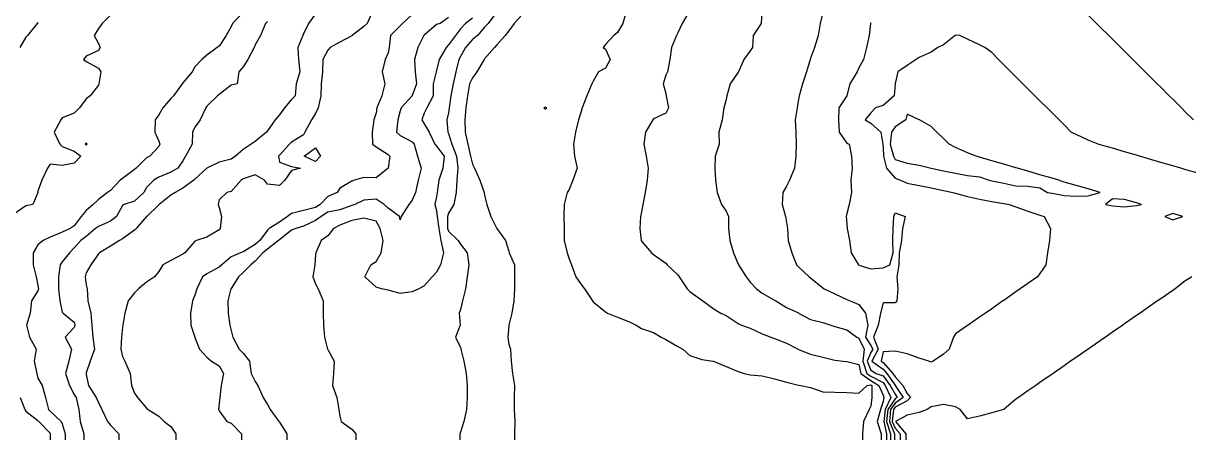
# Model space of a CAD drawing. Header units: metres. Extents: x 2681030 to 2681330, y 1246000 to 1246290.
# Drawn here: x 2681227.14 to 2681275.41, y 1246000 to 1246017.26 of the extents above; entities that cross this region are included whole.
import ezdxf

# ---------------------------------------------------------------- set-up
doc = ezdxf.new("R2010")
doc.units = ezdxf.units.M
doc.layers.add('BASIS_HOEHENLINIEN', color=8, linetype='Continuous')

msp = doc.modelspace()

# ---------------------------------------------------------------- linework, layer by layer
at = {"layer": 'BASIS_HOEHENLINIEN'}
for points, elevation in [([(2681241.6, 1246017.75), (2681241.378, 1246017.25), (2681241.25, 1246017.125), (2681240.768, 1246016.75), (2681240.75, 1246016.738), (2681240.25, 1246016.475), (2681239.853, 1246016.25), (2681239.75, 1246016.142), (2681239.543, 1246015.75), (2681239.535, 1246015.25), (2681239.481, 1246014.75), (2681239.462, 1246014.25), (2681239.354, 1246013.75), (2681239.25, 1246013.522), (2681239.084, 1246013.25), (2681238.796, 1246012.75), (2681238.75, 1246012.639), (2681238.25, 1246012.33), (2681238.165, 1246012.25), (2681237.75, 1246011.793), (2681237.714, 1246011.75), (2681237.75, 1246011.503), (2681238.25, 1246011.321), (2681238.622, 1246011.25), (2681238.25, 1246011.162), (2681237.971, 1246010.75), (2681237.75, 1246010.535), (2681237.25, 1246010.592), (2681237.138, 1246010.75), (2681236.75, 1246010.97), (2681236.25, 1246010.814), (2681236.165, 1246010.75), (2681235.75, 1246010.282), (2681235.576, 1246010.25), (2681235.25, 1246009.939), (2681235.216, 1246009.75), (2681235.25, 1246009.627), (2681235.355, 1246009.25), (2681235.301, 1246008.75), (2681235.25, 1246008.699), (2681234.75, 1246008.393), (2681234.319, 1246008.25), (2681234.25, 1246008.222), (2681233.83, 1246007.75), (2681233.75, 1246007.687), (2681233.25, 1246007.424), (2681232.916, 1246007.25), (2681232.75, 1246006.974), (2681232.57, 1246006.75), (2681232.25, 1246006.522), (2681231.91, 1246006.25), (2681231.75, 1246006.082), (2681231.488, 1246005.75), (2681231.347, 1246005.25), (2681231.261, 1246004.75), (2681231.25, 1246004.663), (2681231.208, 1246004.25), (2681231.176, 1246003.75), (2681231.25, 1246003.452), (2681231.34, 1246003.25), (2681231.562, 1246002.75), (2681231.627, 1246002.25), (2681231.75, 1246001.929), (2681231.873, 1246001.75), (2681232.25, 1246001.311), (2681232.317, 1246001.25), (2681232.75, 1246000.976), (2681232.977, 1246000.75), (2681233.25, 1246000.551), (2681233.453, 1246000.25), (2681233.453, 1246000)], 437.5), ([(2681246.75, 1246017.728), (2681246.39, 1246017.25), (2681246.25, 1246017.098), (2681245.96, 1246016.75), (2681245.75, 1246016.577), (2681245.456, 1246016.25), (2681245.25, 1246015.882), (2681245.187, 1246015.75), (2681245.059, 1246015.25), (2681244.952, 1246014.75), (2681244.844, 1246014.25), (2681244.782, 1246013.75), (2681244.75, 1246013.544), (2681244.685, 1246013.25), (2681244.727, 1246012.75), (2681244.75, 1246012.691), (2681244.89, 1246012.25), (2681245.077, 1246011.75), (2681245.135, 1246011.25), (2681245.104, 1246010.75), (2681245.071, 1246010.25), (2681244.975, 1246009.75), (2681244.75, 1246009.382), (2681244.714, 1246009.25), (2681244.713, 1246008.75), (2681244.75, 1246008.646), (2681245.151, 1246008.25), (2681245.25, 1246008.104), (2681245.526, 1246007.75), (2681245.601, 1246007.25), (2681245.521, 1246006.75), (2681245.459, 1246006.25), (2681245.339, 1246005.75), (2681245.25, 1246005.402), (2681245.193, 1246005.25), (2681245.238, 1246004.75), (2681245.04, 1246004.25), (2681245.25, 1246003.819), (2681245.27, 1246003.75), (2681245.391, 1246003.25), (2681245.49, 1246002.75), (2681245.52, 1246002.25), (2681245.526, 1246001.75), (2681245.5, 1246001.25), (2681245.387, 1246000.75), (2681245.25, 1246000.319), (2681245.226, 1246000.25), (2681245.226, 1246000)], 435.5), ([(2681252.107, 1246017.75), (2681251.973, 1246017.25), (2681251.75, 1246016.875), (2681251.596, 1246016.75), (2681251.25, 1246016.375), (2681251.153, 1246016.25), (2681251.25, 1246016.183), (2681251.447, 1246015.75), (2681251.25, 1246015.39), (2681250.962, 1246015.25), (2681250.75, 1246014.855), (2681250.696, 1246014.75), (2681250.481, 1246014.25), (2681250.29, 1246013.75), (2681250.25, 1246013.607), (2681250.13, 1246013.25), (2681250.012, 1246012.75), (2681249.935, 1246012.25), (2681249.969, 1246011.75), (2681250.079, 1246011.25), (2681249.909, 1246010.75), (2681249.75, 1246010.368), (2681249.669, 1246010.25), (2681249.539, 1246009.75), (2681249.53, 1246009.25), (2681249.541, 1246008.75), (2681249.55, 1246008.25), (2681249.67, 1246007.75), (2681249.75, 1246007.5), (2681249.848, 1246007.25), (2681250.031, 1246006.75), (2681250.25, 1246006.428), (2681250.392, 1246006.25), (2681250.723, 1246005.75), (2681250.75, 1246005.72), (2681251.25, 1246005.299), (2681251.337, 1246005.25), (2681251.75, 1246005.077), (2681252.25, 1246004.891), (2681252.525, 1246004.75), (2681252.75, 1246004.614), (2681253.25, 1246004.441), (2681253.566, 1246004.25), (2681253.75, 1246004.149), (2681254.25, 1246003.867), (2681254.453, 1246003.75), (2681254.75, 1246003.483), (2681255.25, 1246003.326), (2681255.72, 1246003.25), (2681255.75, 1246003.241), (2681256.25, 1246003.027), (2681256.75, 1246002.821), (2681256.993, 1246002.75), (2681257.25, 1246002.682), (2681257.75, 1246002.647), (2681258.25, 1246002.516), (2681258.75, 1246002.387), (2681259.25, 1246002.262), (2681259.347, 1246002.25), (2681259.75, 1246002.162), (2681260.25, 1246001.977), (2681260.75, 1246001.965), (2681261.25, 1246001.95), (2681261.75, 1246001.927), (2681262.099, 1246002.25), (2681262.25, 1246002.269), (2681262.282, 1246002.25), (2681262.29, 1246001.75), (2681262.25, 1246001.388), (2681262.174, 1246001.25), (2681261.946, 1246000.75), (2681261.895, 1246000.25), (2681261.895, 1246000)], 434.5), ([(2681254.719, 1246017.75), (2681254.437, 1246017.25), (2681254.25, 1246016.857), (2681254.202, 1246016.75), (2681253.994, 1246016.25), (2681253.923, 1246015.75), (2681253.818, 1246015.25), (2681253.75, 1246015.099), (2681253.642, 1246014.75), (2681253.75, 1246014.342), (2681253.765, 1246014.25), (2681253.866, 1246013.75), (2681253.75, 1246013.528), (2681253.25, 1246013.295), (2681253.211, 1246013.25), (2681252.911, 1246012.75), (2681252.839, 1246012.25), (2681252.936, 1246011.75), (2681253.024, 1246011.25), (2681252.977, 1246010.75), (2681252.892, 1246010.25), (2681252.801, 1246009.75), (2681252.75, 1246009.446), (2681252.707, 1246009.25), (2681252.673, 1246008.75), (2681252.735, 1246008.25), (2681252.75, 1246008.233), (2681253.167, 1246007.75), (2681253.25, 1246007.675), (2681253.75, 1246007.309), (2681253.811, 1246007.25), (2681254.25, 1246006.827), (2681254.302, 1246006.75), (2681254.639, 1246006.25), (2681254.75, 1246006.138), (2681255.25, 1246005.776), (2681255.288, 1246005.75), (2681255.75, 1246005.416), (2681256.028, 1246005.25), (2681256.25, 1246005.144), (2681256.75, 1246004.817), (2681256.891, 1246004.75), (2681257.25, 1246004.623), (2681257.75, 1246004.382), (2681258.109, 1246004.25), (2681258.25, 1246004.199), (2681258.75, 1246003.995), (2681259.233, 1246003.75), (2681259.25, 1246003.743), (2681259.75, 1246003.54), (2681260.25, 1246003.417), (2681260.75, 1246003.299), (2681261.104, 1246003.25), (2681261.25, 1246003.234), (2681261.75, 1246003.119), (2681261.832, 1246002.75), (2681262.25, 1246002.447), (2681262.582, 1246002.25), (2681262.75, 1246001.849), (2681262.789, 1246001.75), (2681262.75, 1246001.577), (2681262.644, 1246001.25), (2681262.507, 1246000.75), (2681262.676, 1246000.25), (2681262.676, 1246000)], 434), ([(2681257.733, 1246017.75), (2681257.696, 1246017.25), (2681257.378, 1246016.75), (2681257.346, 1246016.25), (2681257.25, 1246016.108), (2681256.981, 1246015.75), (2681256.763, 1246015.25), (2681256.75, 1246015.234), (2681256.412, 1246014.75), (2681256.276, 1246014.25), (2681256.25, 1246014.094), (2681256.152, 1246013.75), (2681256.088, 1246013.25), (2681255.955, 1246012.75), (2681255.966, 1246012.25), (2681255.803, 1246011.75), (2681255.79, 1246011.25), (2681255.81, 1246010.75), (2681255.875, 1246010.25), (2681256.066, 1246009.75), (2681256.25, 1246009.477), (2681256.349, 1246009.25), (2681256.344, 1246008.75), (2681256.411, 1246008.25), (2681256.561, 1246007.75), (2681256.75, 1246007.28), (2681256.761, 1246007.25), (2681257.076, 1246006.75), (2681257.25, 1246006.535), (2681257.505, 1246006.25), (2681257.75, 1246006.066), (2681258.25, 1246005.785), (2681258.306, 1246005.75), (2681258.75, 1246005.483), (2681259.25, 1246005.251), (2681259.253, 1246005.25), (2681259.75, 1246004.983), (2681260.25, 1246004.854), (2681260.59, 1246004.75), (2681260.75, 1246004.695), (2681261.25, 1246004.553), (2681261.664, 1246004.25), (2681261.75, 1246004.203), (2681261.962, 1246003.75), (2681261.908, 1246003.25), (2681262.079, 1246002.75), (2681262.25, 1246002.626), (2681262.75, 1246002.371), (2681262.841, 1246002.25), (2681263.073, 1246001.75), (2681262.835, 1246001.25), (2681262.783, 1246000.75), (2681262.898, 1246000.25), (2681262.898, 1246000)], 433.5), ([(2681230.75, 1246017.594), (2681230.412, 1246017.25), (2681230.25, 1246017.033), (2681230.08, 1246016.75), (2681230.25, 1246016.424), (2681230.323, 1246016.25), (2681230.25, 1246016.13), (2681229.75, 1246015.891), (2681229.629, 1246015.75), (2681229.75, 1246015.67), (2681230.25, 1246015.4), (2681230.352, 1246015.25), (2681230.272, 1246014.75), (2681230.25, 1246014.696), (2681229.91, 1246014.25), (2681229.75, 1246014.121), (2681229.47, 1246013.75), (2681229.25, 1246013.533), (2681228.75, 1246013.34), (2681228.7, 1246013.25), (2681228.419, 1246012.75), (2681228.66, 1246012.25), (2681228.75, 1246012.153), (2681229.25, 1246011.962), (2681229.523, 1246011.75), (2681229.25, 1246011.46), (2681228.75, 1246011.367), (2681228.25, 1246011.412), (2681228.15, 1246011.25), (2681227.916, 1246010.75), (2681227.75, 1246010.301), (2681227.742, 1246010.25), (2681227.533, 1246009.75), (2681227.25, 1246009.69), (2681226.75, 1246009.349)], 439.5), ([(2681227.75, 1246017.288), (2681227.719, 1246017.25), (2681227.313, 1246016.75), (2681227.25, 1246016.674), (2681226.999, 1246016.25)], 440), ([(2681236.25, 1246017.716), (2681235.813, 1246017.25), (2681235.75, 1246017.123), (2681235.543, 1246016.75), (2681235.25, 1246016.302), (2681235.171, 1246016.25), (2681234.75, 1246015.933), (2681234.535, 1246015.75), (2681234.25, 1246015.449), (2681234.139, 1246015.25), (2681233.75, 1246014.79), (2681233.715, 1246014.75), (2681233.36, 1246014.25), (2681233.25, 1246014.135), (2681232.922, 1246013.75), (2681232.75, 1246013.463), (2681232.61, 1246013.25), (2681232.595, 1246012.75), (2681232.75, 1246012.368), (2681232.793, 1246012.25), (2681232.75, 1246012.15), (2681232.389, 1246011.75), (2681232.25, 1246011.679), (2681231.811, 1246011.25), (2681231.75, 1246011.193), (2681231.25, 1246010.827), (2681231.16, 1246010.75), (2681230.75, 1246010.333), (2681230.627, 1246010.25), (2681230.25, 1246009.959), (2681230.038, 1246009.75), (2681229.75, 1246009.492), (2681229.539, 1246009.25), (2681229.25, 1246008.858), (2681229.079, 1246008.75), (2681228.75, 1246008.598), (2681228.25, 1246008.387), (2681227.963, 1246008.25), (2681227.75, 1246008.072), (2681227.546, 1246007.75), (2681227.553, 1246007.25), (2681227.668, 1246006.75), (2681227.75, 1246006.384), (2681227.771, 1246006.25), (2681227.75, 1246006.175), (2681227.488, 1246005.75), (2681227.425, 1246005.25), (2681227.275, 1246004.75), (2681227.401, 1246004.25), (2681227.674, 1246003.75), (2681227.591, 1246003.25), (2681227.7, 1246002.75), (2681227.75, 1246002.554), (2681227.927, 1246002.25), (2681228.06, 1246001.75), (2681228.191, 1246001.25), (2681228.25, 1246001.185), (2681228.706, 1246000.75), (2681228.75, 1246000.654), (2681228.874, 1246000.25), (2681228.874, 1246000)], 439), ([(2681237.25, 1246017.324), (2681237.173, 1246017.25), (2681236.959, 1246016.75), (2681236.75, 1246016.364), (2681236.709, 1246016.25), (2681236.448, 1246015.75), (2681236.25, 1246015.455), (2681236.067, 1246015.25), (2681235.994, 1246014.75), (2681235.75, 1246014.69), (2681235.25, 1246014.301), (2681235.181, 1246014.25), (2681234.75, 1246013.828), (2681234.704, 1246013.75), (2681234.464, 1246013.25), (2681234.25, 1246012.951), (2681234.156, 1246012.75), (2681234.14, 1246012.25), (2681233.853, 1246011.75), (2681233.75, 1246011.556), (2681233.546, 1246011.25), (2681233.25, 1246011.087), (2681232.75, 1246010.876), (2681232.551, 1246010.75), (2681232.25, 1246010.453), (2681232.137, 1246010.25), (2681231.75, 1246009.886), (2681231.323, 1246009.75), (2681231.25, 1246009.702), (2681230.998, 1246009.25), (2681230.75, 1246009.054), (2681230.25, 1246008.837), (2681230.13, 1246008.75), (2681229.75, 1246008.418), (2681229.53, 1246008.25), (2681229.25, 1246007.947), (2681229.049, 1246007.75), (2681228.75, 1246007.373), (2681228.675, 1246007.25), (2681228.602, 1246006.75), (2681228.603, 1246006.25), (2681228.649, 1246005.75), (2681228.75, 1246005.288), (2681228.786, 1246005.25), (2681229.25, 1246004.87), (2681229.273, 1246004.75), (2681229.25, 1246004.647), (2681228.88, 1246004.25), (2681229.144, 1246003.75), (2681229.023, 1246003.25), (2681228.892, 1246002.75), (2681229.056, 1246002.25), (2681229.25, 1246001.874), (2681229.337, 1246001.75), (2681229.444, 1246001.25), (2681229.502, 1246000.75), (2681229.655, 1246000.25), (2681229.655, 1246000)], 438.5), ([(2681239.25, 1246017.648), (2681238.952, 1246017.25), (2681238.75, 1246016.825), (2681238.715, 1246016.75), (2681238.506, 1246016.25), (2681238.533, 1246015.75), (2681238.597, 1246015.25), (2681238.449, 1246014.75), (2681238.398, 1246014.25), (2681238.25, 1246014.093), (2681237.959, 1246013.75), (2681237.75, 1246013.467), (2681237.579, 1246013.25), (2681237.25, 1246012.804), (2681237.216, 1246012.75), (2681236.75, 1246012.353), (2681236.584, 1246012.25), (2681236.25, 1246012.027), (2681235.937, 1246011.75), (2681235.75, 1246011.62), (2681235.25, 1246011.501), (2681234.75, 1246011.256), (2681234.744, 1246011.25), (2681234.25, 1246010.793), (2681234.2, 1246010.75), (2681233.75, 1246010.43), (2681233.436, 1246010.25), (2681233.25, 1246010.14), (2681232.763, 1246009.75), (2681232.75, 1246009.732), (2681232.257, 1246009.25), (2681232.25, 1246009.246), (2681231.822, 1246008.75), (2681231.75, 1246008.684), (2681231.25, 1246008.325), (2681231.123, 1246008.25), (2681230.75, 1246008.026), (2681230.292, 1246007.75), (2681230.25, 1246007.702), (2681229.935, 1246007.25), (2681229.75, 1246006.908), (2681229.702, 1246006.75), (2681229.75, 1246006.424), (2681229.785, 1246006.25), (2681229.808, 1246005.75), (2681229.936, 1246005.25), (2681229.981, 1246004.75), (2681230.017, 1246004.25), (2681230.092, 1246003.75), (2681229.905, 1246003.25), (2681229.75, 1246002.775), (2681229.742, 1246002.75), (2681229.75, 1246002.705), (2681229.842, 1246002.25), (2681230.155, 1246001.75), (2681230.25, 1246001.546), (2681230.397, 1246001.25), (2681230.629, 1246000.75), (2681230.75, 1246000.606), (2681231.096, 1246000.25), (2681231.096, 1246000)], 438), ([(2681243.25, 1246017.62), (2681242.854, 1246017.25), (2681242.75, 1246017.153), (2681242.352, 1246016.75), (2681242.296, 1246016.25), (2681242.25, 1246016.027), (2681242.136, 1246015.75), (2681242.007, 1246015.25), (2681242.11, 1246014.75), (2681241.993, 1246014.25), (2681241.78, 1246013.75), (2681241.75, 1246013.54), (2681241.664, 1246013.25), (2681241.596, 1246012.75), (2681241.605, 1246012.25), (2681241.75, 1246012.142), (2681242.25, 1246011.82), (2681242.329, 1246011.75), (2681242.25, 1246011.256), (2681242.249, 1246011.25), (2681241.75, 1246010.852), (2681241.25, 1246010.871), (2681240.864, 1246010.75), (2681240.75, 1246010.708), (2681240.25, 1246010.43), (2681240.139, 1246010.25), (2681239.75, 1246010.081), (2681239.435, 1246009.75), (2681239.25, 1246009.624), (2681238.75, 1246009.492), (2681238.25, 1246009.377), (2681238.085, 1246009.25), (2681237.75, 1246009.011), (2681237.326, 1246008.75), (2681237.25, 1246008.686), (2681236.937, 1246008.25), (2681236.75, 1246008.092), (2681236.25, 1246007.783), (2681236.142, 1246007.75), (2681235.75, 1246007.575), (2681235.371, 1246007.25), (2681235.25, 1246007.144), (2681234.75, 1246006.876), (2681234.567, 1246006.75), (2681234.328, 1246006.25), (2681234.25, 1246005.986), (2681234.155, 1246005.75), (2681234.069, 1246005.25), (2681234.076, 1246004.75), (2681234.247, 1246004.25), (2681234.25, 1246004.241), (2681234.444, 1246003.75), (2681234.75, 1246003.424), (2681234.941, 1246003.25), (2681235.25, 1246003.055), (2681235.438, 1246002.75), (2681235.337, 1246002.25), (2681235.28, 1246001.75), (2681235.25, 1246001.511), (2681235.22, 1246001.25), (2681235.25, 1246001.197), (2681235.573, 1246000.75), (2681235.75, 1246000.68), (2681236.183, 1246000.25), (2681236.183, 1246000)], 437), ([(2681244.75, 1246017.494), (2681244.413, 1246017.25), (2681244.25, 1246017.205), (2681243.75, 1246016.765), (2681243.735, 1246016.75), (2681243.476, 1246016.25), (2681243.343, 1246015.75), (2681243.377, 1246015.25), (2681243.43, 1246014.75), (2681243.25, 1246014.261), (2681243.243, 1246014.25), (2681242.798, 1246013.75), (2681242.75, 1246013.631), (2681242.657, 1246013.25), (2681242.601, 1246012.75), (2681242.75, 1246012.603), (2681243.25, 1246012.34), (2681243.329, 1246012.25), (2681243.471, 1246011.75), (2681243.622, 1246011.25), (2681243.498, 1246010.75), (2681243.392, 1246010.25), (2681243.25, 1246009.921), (2681243.108, 1246009.75), (2681242.79, 1246009.25), (2681242.75, 1246009.115), (2681242.725, 1246009.25), (2681242.25, 1246009.595), (2681242.093, 1246009.75), (2681241.75, 1246009.966), (2681241.25, 1246009.923), (2681240.873, 1246009.75), (2681240.75, 1246009.711), (2681240.25, 1246009.522), (2681239.75, 1246009.429), (2681239.473, 1246009.25), (2681239.25, 1246009.085), (2681238.75, 1246008.842), (2681238.432, 1246008.75), (2681238.25, 1246008.679), (2681237.75, 1246008.284), (2681237.71, 1246008.25), (2681237.25, 1246007.894), (2681237.068, 1246007.75), (2681236.75, 1246007.393), (2681236.571, 1246007.25), (2681236.25, 1246006.932), (2681236.059, 1246006.75), (2681235.75, 1246006.263), (2681235.739, 1246006.25), (2681235.617, 1246005.75), (2681235.625, 1246005.25), (2681235.695, 1246004.75), (2681235.75, 1246004.523), (2681235.814, 1246004.25), (2681236.077, 1246003.75), (2681236.25, 1246003.588), (2681236.513, 1246003.25), (2681236.573, 1246002.75), (2681236.75, 1246002.413), (2681236.855, 1246002.25), (2681237.075, 1246001.75), (2681237.25, 1246001.458), (2681237.364, 1246001.25), (2681237.73, 1246000.75), (2681237.75, 1246000.732), (2681238.053, 1246000.25), (2681238.053, 1246000)], 436.5), ([(2681245.75, 1246017.47), (2681245.455, 1246017.25), (2681245.25, 1246017.021), (2681245.037, 1246016.75), (2681244.75, 1246016.363), (2681244.652, 1246016.25), (2681244.372, 1246015.75), (2681244.25, 1246015.298), (2681244.238, 1246015.25), (2681244.119, 1246014.75), (2681244.115, 1246014.25), (2681243.856, 1246013.75), (2681243.75, 1246013.536), (2681243.644, 1246013.25), (2681243.75, 1246013.085), (2681243.945, 1246012.75), (2681244.191, 1246012.25), (2681244.25, 1246012.16), (2681244.578, 1246011.75), (2681244.512, 1246011.25), (2681244.346, 1246010.75), (2681244.289, 1246010.25), (2681244.25, 1246010.078), (2681244.192, 1246009.75), (2681244.25, 1246009.498), (2681244.289, 1246009.25), (2681244.349, 1246008.75), (2681244.433, 1246008.25), (2681244.543, 1246007.75), (2681244.427, 1246007.25), (2681244.25, 1246006.937), (2681244.076, 1246006.75), (2681243.75, 1246006.38), (2681243.517, 1246006.25), (2681243.25, 1246006.128), (2681242.75, 1246006.054), (2681242.25, 1246006.194), (2681241.975, 1246006.25), (2681241.75, 1246006.325), (2681241.29, 1246006.75), (2681241.539, 1246007.25), (2681241.75, 1246007.379), (2681241.96, 1246007.75), (2681242.042, 1246008.25), (2681241.923, 1246008.75), (2681241.75, 1246009.052), (2681241.25, 1246009.183), (2681240.75, 1246009.081), (2681240.25, 1246008.887), (2681239.993, 1246008.75), (2681239.75, 1246008.444), (2681239.478, 1246008.25), (2681239.253, 1246007.75), (2681239.25, 1246007.67), (2681239.221, 1246007.25), (2681239.128, 1246006.75), (2681239.25, 1246006.459), (2681239.352, 1246006.25), (2681239.562, 1246005.75), (2681239.562, 1246005.25), (2681239.57, 1246004.75), (2681239.616, 1246004.25), (2681239.744, 1246003.75), (2681239.75, 1246003.739), (2681240.014, 1246003.25), (2681239.987, 1246002.75), (2681239.948, 1246002.25), (2681240.133, 1246001.75), (2681240.211, 1246001.25), (2681240.25, 1246000.979), (2681240.308, 1246000.75), (2681240.75, 1246000.434), (2681240.921, 1246000.25), (2681240.921, 1246000)], 436), ([(2681247.75, 1246017.549), (2681247.475, 1246017.25), (2681247.25, 1246016.942), (2681247.1, 1246016.75), (2681246.75, 1246016.358), (2681246.653, 1246016.25), (2681246.25, 1246015.778), (2681246.226, 1246015.75), (2681245.923, 1246015.25), (2681245.75, 1246014.994), (2681245.618, 1246014.75), (2681245.542, 1246014.25), (2681245.476, 1246013.75), (2681245.424, 1246013.25), (2681245.447, 1246012.75), (2681245.554, 1246012.25), (2681245.669, 1246011.75), (2681245.75, 1246011.42), (2681245.83, 1246011.25), (2681246.05, 1246010.75), (2681246.228, 1246010.25), (2681246.25, 1246010.131), (2681246.337, 1246009.75), (2681246.51, 1246009.25), (2681246.75, 1246008.755), (2681246.752, 1246008.75), (2681247.109, 1246008.25), (2681247.25, 1246007.81), (2681247.268, 1246007.75), (2681247.486, 1246007.25), (2681247.485, 1246006.75), (2681247.488, 1246006.25), (2681247.454, 1246005.75), (2681247.378, 1246005.25), (2681247.254, 1246004.75), (2681247.25, 1246004.732), (2681247.205, 1246004.25), (2681247.25, 1246003.958), (2681247.316, 1246003.75), (2681247.352, 1246003.25), (2681247.409, 1246002.75), (2681247.486, 1246002.25), (2681247.472, 1246001.75), (2681247.469, 1246001.25), (2681247.503, 1246000.75), (2681247.483, 1246000.25), (2681247.483, 1246000)], 435), ([(2681260.25, 1246017.704), (2681260.15, 1246017.25), (2681260.062, 1246016.75), (2681259.917, 1246016.25), (2681259.75, 1246015.805), (2681259.726, 1246015.75), (2681259.58, 1246015.25), (2681259.42, 1246014.75), (2681259.272, 1246014.25), (2681259.25, 1246014.115), (2681259.2, 1246013.75), (2681259.116, 1246013.25), (2681259.143, 1246012.75), (2681259.15, 1246012.25), (2681259.142, 1246011.75), (2681259.079, 1246011.25), (2681258.883, 1246010.75), (2681258.75, 1246010.512), (2681258.605, 1246010.25), (2681258.569, 1246009.75), (2681258.705, 1246009.25), (2681258.75, 1246009), (2681258.794, 1246008.75), (2681258.819, 1246008.25), (2681258.967, 1246007.75), (2681259.167, 1246007.25), (2681259.25, 1246007.165), (2681259.687, 1246006.75), (2681259.75, 1246006.702), (2681260.25, 1246006.292), (2681260.312, 1246006.25), (2681260.75, 1246006.046), (2681261.25, 1246005.812), (2681261.385, 1246005.75), (2681261.75, 1246005.607), (2681262.03, 1246005.25), (2681262.114, 1246004.75), (2681262.024, 1246004.25), (2681262.25, 1246003.905), (2681262.327, 1246003.75), (2681262.25, 1246003.61), (2681262.087, 1246003.25), (2681262.25, 1246002.875), (2681262.472, 1246002.75), (2681262.75, 1246002.645), (2681263.048, 1246002.25), (2681263.25, 1246001.889), (2681263.341, 1246001.75), (2681263.25, 1246001.687), (2681262.95, 1246001.25), (2681262.9, 1246000.75), (2681263.063, 1246000.25), (2681263.063, 1246000)], 433), ([(2681262.25, 1246017.275), (2681262.237, 1246017.25), (2681262.176, 1246016.75), (2681262.061, 1246016.25), (2681261.942, 1246015.75), (2681261.75, 1246015.405), (2681261.684, 1246015.25), (2681261.376, 1246014.75), (2681261.25, 1246014.267), (2681261.247, 1246014.25), (2681260.92, 1246013.75), (2681260.911, 1246013.25), (2681260.938, 1246012.75), (2681261.25, 1246012.283), (2681261.35, 1246012.25), (2681261.441, 1246011.75), (2681261.469, 1246011.25), (2681261.413, 1246010.75), (2681261.449, 1246010.25), (2681261.341, 1246009.75), (2681261.25, 1246009.379), (2681261.219, 1246009.25), (2681261.25, 1246008.931), (2681261.269, 1246008.75), (2681261.356, 1246008.25), (2681261.431, 1246007.75), (2681261.738, 1246007.25), (2681261.75, 1246007.238), (2681262.25, 1246007.075), (2681262.75, 1246007.124), (2681263.032, 1246007.25), (2681263.172, 1246007.75), (2681263.162, 1246008.25), (2681263.163, 1246008.75), (2681263.197, 1246009.25), (2681263.25, 1246009.408), (2681263.673, 1246009.25), (2681263.563, 1246008.75), (2681263.513, 1246008.25), (2681263.412, 1246007.75), (2681263.403, 1246007.25), (2681263.316, 1246006.75), (2681263.358, 1246006.25), (2681263.325, 1246005.75), (2681263.25, 1246005.668), (2681262.75, 1246005.673), (2681262.639, 1246005.25), (2681262.547, 1246004.75), (2681262.362, 1246004.25), (2681262.544, 1246003.75), (2681262.285, 1246003.25), (2681262.75, 1246002.921), (2681262.903, 1246002.75), (2681263.25, 1246002.259), (2681263.258, 1246002.25), (2681263.583, 1246001.75), (2681263.25, 1246001.52), (2681263.065, 1246001.25), (2681263.017, 1246000.75), (2681263.227, 1246000.25), (2681263.227, 1246000)], 432.5), ([(2681275.608, 1246013.25), (2681275.25, 1246013.607), (2681275.107, 1246013.75), (2681274.75, 1246014.106), (2681274.606, 1246014.25), (2681274.25, 1246014.605), (2681274.104, 1246014.75), (2681273.75, 1246015.103), (2681273.603, 1246015.25), (2681273.25, 1246015.602), (2681273.102, 1246015.75), (2681272.75, 1246016.101), (2681272.601, 1246016.25), (2681272.25, 1246016.6), (2681272.099, 1246016.75), (2681271.75, 1246017.098), (2681271.598, 1246017.25), (2681271.25, 1246017.597)], 432.5), ([(2681275.75, 1246011.055), (2681275.25, 1246011.201), (2681275.082, 1246011.25), (2681274.75, 1246011.347), (2681274.25, 1246011.493), (2681273.75, 1246011.639), (2681273.371, 1246011.75), (2681273.25, 1246011.785), (2681272.75, 1246011.931), (2681272.25, 1246012.077), (2681271.75, 1246012.223), (2681271.659, 1246012.25), (2681271.25, 1246012.412), (2681270.75, 1246012.643), (2681270.547, 1246012.75), (2681270.25, 1246013.046), (2681270.046, 1246013.25), (2681269.75, 1246013.545), (2681269.544, 1246013.75), (2681269.25, 1246014.044), (2681269.043, 1246014.25), (2681268.75, 1246014.542), (2681268.542, 1246014.75), (2681268.25, 1246015.041), (2681268.041, 1246015.25), (2681267.75, 1246015.54), (2681267.539, 1246015.75), (2681267.25, 1246016.039), (2681266.961, 1246016.25), (2681266.75, 1246016.369), (2681266.25, 1246016.603), (2681265.935, 1246016.75), (2681265.75, 1246016.761), (2681265.734, 1246016.75), (2681265.25, 1246016.369), (2681265.016, 1246016.25), (2681264.75, 1246016.062), (2681264.25, 1246015.837), (2681264.125, 1246015.75), (2681263.75, 1246015.51), (2681263.37, 1246015.25), (2681263.25, 1246014.76), (2681263.248, 1246014.75), (2681263.206, 1246014.25), (2681262.75, 1246013.845), (2681262.433, 1246013.75), (2681262.25, 1246013.543), (2681262.006, 1246013.25), (2681262.25, 1246013.118), (2681262.657, 1246012.75), (2681262.736, 1246012.25), (2681262.75, 1246012.093), (2681262.771, 1246011.75), (2681262.887, 1246011.25), (2681263.25, 1246010.844), (2681263.468, 1246010.75), (2681263.75, 1246010.625), (2681264.25, 1246010.531), (2681264.75, 1246010.433), (2681265.25, 1246010.332), (2681265.639, 1246010.25), (2681265.75, 1246010.215), (2681266.25, 1246010.077), (2681266.75, 1246009.963), (2681267.25, 1246009.866), (2681267.75, 1246009.783), (2681267.969, 1246009.75), (2681268.25, 1246009.654), (2681268.75, 1246009.466), (2681269.25, 1246009.3), (2681269.43, 1246009.25), (2681269.69, 1246008.75), (2681269.646, 1246008.25), (2681269.562, 1246007.75), (2681269.498, 1246007.25), (2681269.25, 1246006.89), (2681269.15, 1246006.75), (2681268.75, 1246006.468), (2681268.435, 1246006.25), (2681268.25, 1246006.121), (2681267.75, 1246005.775), (2681267.714, 1246005.75), (2681267.25, 1246005.428), (2681266.993, 1246005.25), (2681266.75, 1246005.081), (2681266.272, 1246004.75), (2681266.25, 1246004.735), (2681265.75, 1246004.388), (2681265.671, 1246004.25), (2681265.496, 1246003.75), (2681265.25, 1246003.551), (2681264.833, 1246003.25), (2681264.75, 1246003.218), (2681264.646, 1246003.25), (2681264.25, 1246003.374), (2681263.75, 1246003.556), (2681263.25, 1246003.664), (2681262.75, 1246003.639), (2681262.677, 1246003.25), (2681262.75, 1246003.198), (2681263.15, 1246002.75), (2681263.25, 1246002.609), (2681263.566, 1246002.25), (2681263.75, 1246001.92), (2681263.887, 1246001.75), (2681263.75, 1246001.612), (2681263.25, 1246001.353), (2681263.18, 1246001.25), (2681263.134, 1246000.75), (2681263.25, 1246000.482), (2681263.457, 1246000.25), (2681263.457, 1246000)], 432), ([(2681248.75, 1246013.691), (2681248.832, 1246013.75), (2681248.75, 1246013.778), (2681248.703, 1246013.75), (2681248.75, 1246013.691)], 434.5), ([(2681271.25, 1246010.102), (2681271.741, 1246010.25), (2681271.25, 1246010.394), (2681270.75, 1246010.54), (2681270.25, 1246010.667), (2681270.03, 1246010.75), (2681269.75, 1246010.832), (2681269.25, 1246010.978), (2681268.75, 1246011.124), (2681268.318, 1246011.25), (2681268.25, 1246011.27), (2681267.75, 1246011.416), (2681267.25, 1246011.562), (2681266.75, 1246011.708), (2681266.607, 1246011.75), (2681266.25, 1246011.889), (2681265.75, 1246012.114), (2681265.486, 1246012.25), (2681265.25, 1246012.485), (2681264.985, 1246012.75), (2681264.75, 1246012.972), (2681264.266, 1246013.25), (2681264.25, 1246013.257), (2681263.75, 1246013.491), (2681263.698, 1246013.25), (2681263.25, 1246012.966), (2681263.106, 1246012.75), (2681263.046, 1246012.25), (2681263.184, 1246011.75), (2681263.25, 1246011.617), (2681263.75, 1246011.456), (2681264.25, 1246011.374), (2681264.739, 1246011.25), (2681264.75, 1246011.248), (2681265.25, 1246011.147), (2681265.75, 1246011.044), (2681266.25, 1246010.955), (2681266.75, 1246010.893), (2681267.147, 1246010.75), (2681267.25, 1246010.73), (2681267.75, 1246010.629), (2681268.25, 1246010.525), (2681268.75, 1246010.503), (2681269.25, 1246010.442), (2681269.556, 1246010.25), (2681269.75, 1246010.213), (2681270.25, 1246010.113), (2681270.75, 1246010.085), (2681271.25, 1246010.102)], 431.5), ([(2681229.773, 1246012.25), (2681229.75, 1246012.189), (2681229.711, 1246012.25), (2681229.75, 1246012.311), (2681229.773, 1246012.25)], 439.5), ([(2681239.445, 1246011.75), (2681239.25, 1246011.523), (2681238.777, 1246011.75), (2681239.25, 1246012.096), (2681239.445, 1246011.75)], 437.5), ([(2681273.25, 1246009.704), (2681273.453, 1246009.75), (2681273.25, 1246009.809), (2681272.75, 1246009.955), (2681272.25, 1246009.985), (2681271.965, 1246009.75), (2681272.25, 1246009.689), (2681272.75, 1246009.645), (2681273.25, 1246009.704)], 431.5), ([(2681274.75, 1246009.11), (2681275.164, 1246009.25), (2681274.75, 1246009.371), (2681274.417, 1246009.25), (2681274.75, 1246009.11)], 431.5), ([(2681275.536, 1246006.75), (2681275.25, 1246006.57), (2681274.845, 1246006.25), (2681274.75, 1246006.184), (2681274.25, 1246005.837), (2681274.124, 1246005.75), (2681273.75, 1246005.49), (2681273.403, 1246005.25), (2681273.25, 1246005.144), (2681272.75, 1246004.797), (2681272.682, 1246004.75), (2681272.25, 1246004.45), (2681271.961, 1246004.25), (2681271.75, 1246004.103), (2681271.25, 1246003.757), (2681271.24, 1246003.75), (2681270.75, 1246003.41), (2681270.519, 1246003.25), (2681270.25, 1246003.063), (2681269.798, 1246002.75), (2681269.75, 1246002.717), (2681269.25, 1246002.37), (2681269.077, 1246002.25), (2681268.75, 1246002.023), (2681268.356, 1246001.75), (2681268.25, 1246001.676), (2681267.75, 1246001.255), (2681267.743, 1246001.25), (2681267.25, 1246001.114), (2681266.75, 1246000.97), (2681266.25, 1246000.868), (2681265.95, 1246001.25), (2681265.75, 1246001.369), (2681265.25, 1246001.452), (2681264.75, 1246001.36), (2681264.578, 1246001.25), (2681264.25, 1246001.122), (2681263.75, 1246001.018), (2681263.262, 1246000.75), (2681263.696, 1246000.25), (2681263.696, 1246000)], 431.5), ([(2681227.005, 1246001.75), (2681227.209, 1246001.25), (2681227.25, 1246001.189), (2681227.75, 1246000.793), (2681227.79, 1246000.75), (2681228.25, 1246000.266), (2681228.261, 1246000.25), (2681228.261, 1246000)], 439.5)]:
    msp.add_lwpolyline(points, dxfattribs=dict(at, elevation=elevation))

doc.saveas('drawing.dxf')
